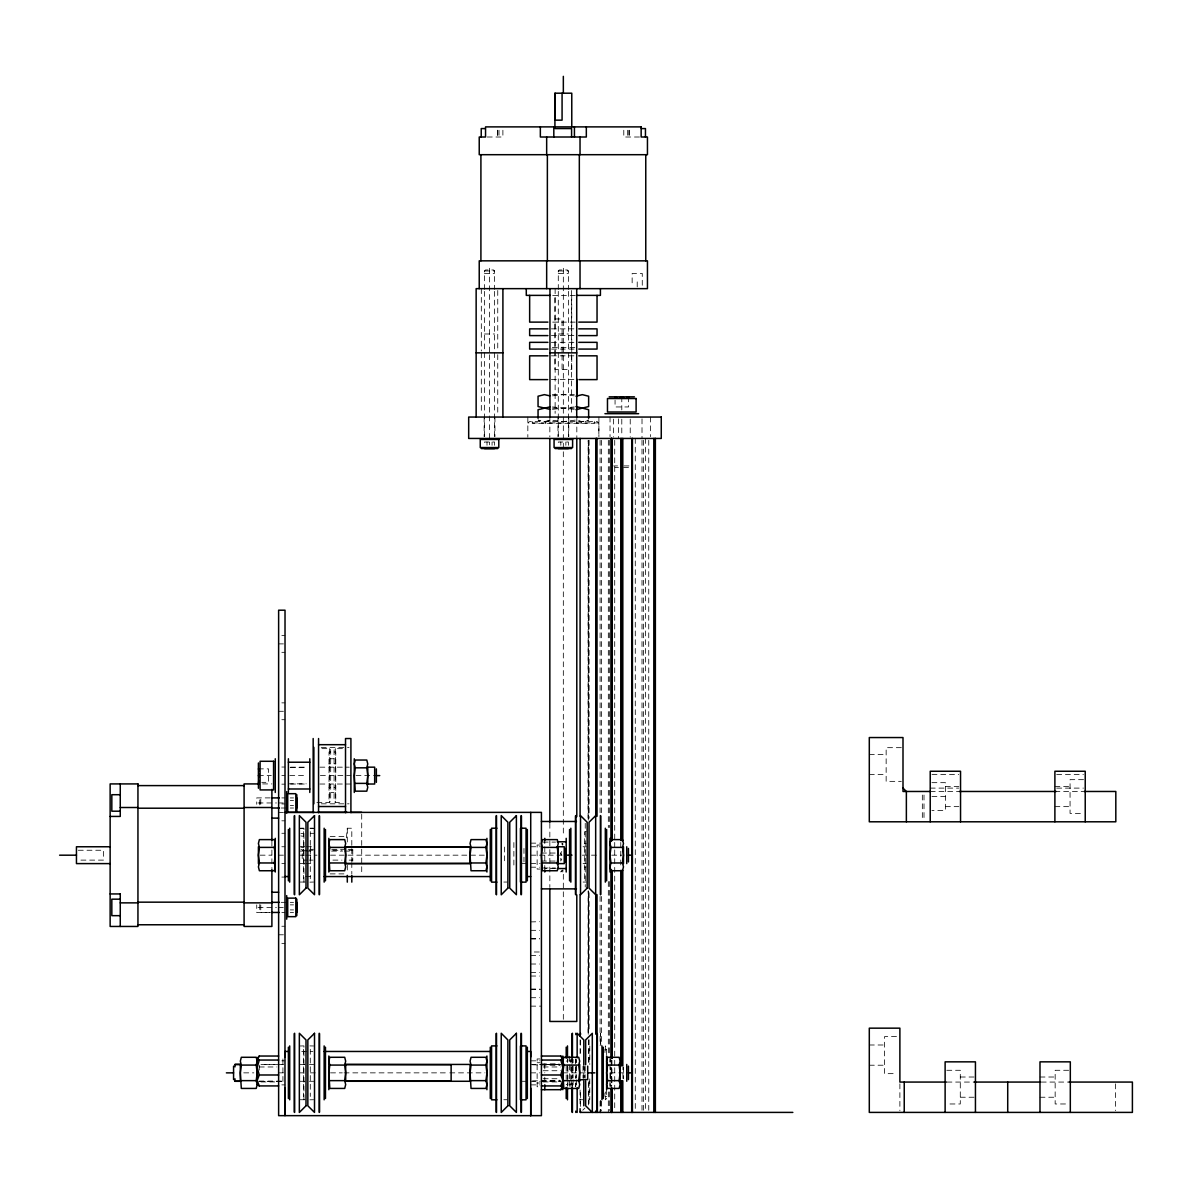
<?xml version="1.0" encoding="UTF-8"?>
<svg xmlns="http://www.w3.org/2000/svg" width="1192" height="1192" viewBox="0 0 1192 1192"><rect width="100%" height="100%" fill="white"/><g stroke="black" fill="none" stroke-linecap="round" stroke-linejoin="round"><path stroke-width="0.75" stroke-dasharray="5 3.75" d="M610.528 1078.507L610.528 1067.213M610.066 1083.632L610.23 1086.374M562.579 844.8L562.579 843.4M622.954 1078.507L622.954 1067.213M610.23 1059.345L610.066 1062.087M351.804 845.366L351.804 828.231L347.304 828.231L346.41 837.857M561.73 859L560.791 861.056L560.791 853.04L561.73 851.535M561.73 870.488L560.791 871.993L562.862 870.443M342.476 748.65L335.354 748.65L334.073 749.947L334.073 801.262L335.354 802.559L342.476 802.559M484.473 289.507L484.473 270.971L485.487 269.973L493.577 269.973L494.591 270.971L494.591 289.507M558.288 289.507L558.288 270.971L559.301 269.973L567.392 269.973L568.39 270.971L568.39 289.507M582.739 1110.229L584.959 1108.024M316.908 802.559L329.394 802.559L330.691 801.262L330.691 749.947L329.394 748.65L320.484 748.65M585.242 421.61L588.639 420.031L582.307 421.61L575.989 420.031L563.339 421.61L550.704 420.031L544.372 421.61L538.054 420.031L541.436 421.61M547.366 421.223L548.961 420.746M552.477 395.833L563.339 394.641L574.216 395.833M552.477 409.318L574.216 406.934M300.935 833.506L303.453 833.417M532.496 1080.935L560.091 1080.265M259.007 1081.248L283.025 1081.218M487.23 137.006L502.89 137.006L502.89 130.256M639.463 137.006L623.788 137.006L623.788 130.256M484.473 270.971L494.591 270.971M558.288 270.971L568.39 270.971M484.429 273.475L494.531 273.475M558.288 273.475L568.39 273.475M552.686 295.378L575.289 295.378M555.085 318.964L562.073 318.964L562.073 353.264M552.686 322.123L575.289 322.123M551.389 328.858L575.289 328.858M484.473 333.983L494.591 333.983M558.288 333.983L568.39 333.983M551.389 335.608L575.289 335.608M551.389 342.342L575.289 342.342M552.328 347.528L575.647 347.528M551.553 349.077L575.289 349.077M551.389 355.827L575.289 355.827M551.389 379.622L575.289 379.622M552.388 394.641L574.291 394.641M552.388 408.126L574.291 408.126M598.861 422.907L527.832 422.907L529.546 421.61L597.147 421.61L598.861 422.907L598.861 437.166M613.657 465.923L617.575 465.923M623.967 465.923L629.093 465.923M615.057 467.607L618.424 467.607M623.535 467.607L628.527 467.607M281.834 635.47L285.022 635.47M278.63 643.889L283.428 643.889M281.834 652.322L285.022 652.322M281.834 702.863L285.022 702.863M278.63 711.281L283.428 711.281M281.834 719.715L285.022 719.715M321.259 747.369L349.062 747.369M901.316 747.667L886.148 747.667L886.148 781.356L901.316 781.356M330.691 752.018L329.007 752.018L329.007 799.191L330.691 799.191M334.073 752.018L335.757 752.018L335.757 799.191L334.073 799.191M869.296 754.402L886.148 754.402M330.691 758.753L334.073 758.753M329.007 763.819L330.691 763.819M334.073 763.819L335.757 763.819M281.834 767.037L285.022 767.037M290.565 767.171L307.029 767.171M319.829 767.171L349.226 767.171M290.178 767.38L306.24 767.38M258.411 768.87L268.528 768.87L268.528 782.339L261.778 782.339M869.296 774.621L886.148 774.621M931.995 774.621L958.755 774.621M1056.678 774.621L1083.439 774.621M258.411 775.605L271.314 775.605M281.834 775.605L285.022 775.605M289.745 775.605L306.329 775.605M320.38 775.605L350.91 775.605M355.976 775.605L376.359 775.605M1083.543 779.672L1070.058 779.672L1070.058 813.376L1083.543 813.376M931.906 782.667L945.375 782.667L945.375 810.381L931.906 810.381M288.389 783.829L306.24 783.829M262.627 783.919L271.895 783.919M290.565 784.023L307.029 784.023M319.829 784.023L350.91 784.023M281.834 784.157L285.022 784.157M945.375 786.422L958.86 786.422M1054.89 786.422L1070.058 786.422M329.007 787.391L330.691 787.391M334.073 787.391L335.757 787.391M930.222 788.106L958.755 788.106M1056.678 788.106L1083.439 788.106M930.222 791.473L958.755 791.473M1054.89 791.473L1083.439 791.473M330.691 792.457L334.073 792.457M931.906 796.524L945.375 796.524M270.212 797.895L256.727 797.895L256.727 804.257M281.834 797.91L285.022 797.91M290.267 797.925L293.545 797.925M290.267 800.443L293.545 800.443M258.068 802.961L276.44 802.961M278.287 802.961L283.845 802.961M321.259 803.825L349.062 803.825M281.834 803.959L285.022 803.959M290.267 805.494L293.545 805.494M945.375 806.641L958.86 806.641M1054.89 806.641L1070.058 806.641M281.148 808.012L286.706 808.012M290.267 808.012L293.545 808.012M278.63 812.378L283.428 812.378M281.834 820.811L285.022 820.811M300.369 828.216L303.93 828.216L303.93 882.14M309.905 828.216L313.466 828.216M300.28 828.306L303.587 828.306M310.278 828.306L313.585 828.306M586.419 831.584L584.721 831.584L584.736 878.772L586.419 878.772M281.834 833.268L285.022 833.268M310.531 833.327L314.062 833.327M330.154 836.486L346.41 836.486M543.179 842.103L555.502 842.103M530.723 843.146L539.633 843.146M584.721 843.385L586.419 843.385M539.991 845.024L537.13 845.024L537.13 869.072L539.991 869.072M281.834 846.752L285.022 846.752M300.19 846.752L304.586 846.767M306.433 846.767L313.675 846.752M530.723 846.752L540.17 846.752M583.037 846.752L586.419 846.752M309.875 849.33L313.511 849.33M331.748 849.33L346.336 849.33M348.168 849.33L351.804 849.33M78.24 850.254L103.406 850.254L103.406 860.117L78.24 860.117M307.64 850.254L302.217 850.254L302.217 860.117L307.64 860.117M309.443 850.254L313.049 850.254M332.911 850.254L341.94 850.254M349.152 850.254L352.772 850.254M300.205 851.088L303.9 851.088M305.733 851.088L313.109 851.088M331.54 851.088L342.596 851.088M344.443 851.088L351.804 851.088M541.421 853.04L555.502 853.04M260.094 855.171L271.895 855.171M278.63 855.171L283.428 855.171M300.19 855.171L303.9 855.186M305.733 855.186L317.042 855.171M330.512 855.171L485.025 855.171M530.723 855.171L562.102 855.171M582.366 855.171L589.742 855.171M591.47 855.171L596.522 855.171M611.69 855.171L621.792 855.171M309.443 860.117L313.049 860.117M332.911 860.117L341.94 860.117M349.152 860.117L352.772 860.117M541.421 861.056L555.502 861.056M281.834 863.604L285.022 863.604M300.19 863.604L304.586 863.604M305.733 863.604L313.675 863.604M522.29 863.604L527.341 863.604M530.723 863.604L540.17 863.604M583.037 863.604L586.419 863.604M584.721 866.957L586.419 866.957M530.723 867.195L539.633 867.195M543.179 867.985L555.502 867.985M555.487 868.551L544.789 868.551L544.789 863.604M330.154 873.885L346.41 873.885M305.495 876.567L312.915 876.552M281.834 877.074L285.022 877.074M300.28 882.05L305.241 882.05M309.905 882.14L313.585 882.05M503.814 882.05L507.136 882.05M583.097 882.05L586.419 882.05M281.148 902.329L286.706 902.329M290.267 902.344L293.545 902.344M290.267 904.862L293.545 904.862M258.068 907.395L276.44 907.395M278.287 907.395L283.845 907.395M290.267 909.913L293.545 909.913M259.752 904.534L259.752 911.433L260.765 912.446L270.033 912.446M281.834 912.446L285.022 912.446M290.267 912.431L293.545 912.431M270.212 912.476L256.727 912.476L256.727 904.892M530.723 921.893L539.633 921.729M281.834 926.244L285.022 926.244M530.723 930.326L539.633 930.326M278.63 934.796L283.428 934.796M530.723 938.745L539.633 938.745M530.723 938.909L539.633 938.909M281.834 943.364L285.022 943.364M534.284 951.991L539.633 951.991M530.723 955.418L539.633 955.418M530.723 964.015L539.633 964.015M530.723 972.612L539.633 972.612M530.723 976.039L539.633 976.039M530.723 989.122L539.633 989.122M530.723 989.286L541.421 989.286M530.723 997.719L539.633 997.719M530.723 1006.137L541.421 1006.137M896.488 1036.578L884.598 1036.578L884.598 1073.649L896.488 1073.649M869.296 1044.997L884.598 1044.997M300.28 1045.98L303.93 1045.906L303.93 1099.814M309.905 1045.906L313.585 1045.98M606.639 1049.273L604.955 1049.273L604.955 1056.187M301.74 1051.463L312.9 1051.463M539.991 1058.958L537.13 1058.958L537.13 1086.761L539.991 1086.761M281.834 1060.835L285.022 1060.835M530.723 1060.835L539.633 1060.835M566.2 1061.074L567.884 1061.074M569.567 1061.074L571.251 1061.074M537.13 1062.713L539.991 1062.713M541.421 1063.934L559.018 1063.785M283.428 1064.441L260.869 1064.426L283.025 1064.501M300.116 1064.441L307.551 1064.441M309.413 1064.441L313.675 1064.441M530.723 1064.441L541.421 1064.441M544.476 1064.441L560.94 1064.441L540.81 1064.381L561.015 1064.441M869.296 1065.216L884.598 1065.216M259.26 1066.974L276.872 1066.974M543.179 1066.974L560.791 1066.974M946.806 1070.282L960.29 1070.282L960.29 1103.971L946.806 1103.971M1068.628 1070.282L1055.158 1070.282L1055.158 1103.971L1068.628 1103.971M543.179 1070.729L560.791 1070.729M243.719 1072.86L253.821 1072.86M278.63 1072.86L283.428 1072.86M300.19 1072.86L303.558 1072.86M310.293 1072.86L317.042 1072.86M330.512 1072.86L342.313 1072.86M344.056 1072.86L447.939 1072.86M449.786 1072.86L485.025 1072.86M530.723 1072.86L539.991 1072.86M562.818 1072.86L586.419 1072.86M610.006 1072.86L624.757 1072.86M960.29 1077.017L975.443 1077.017M1039.99 1077.017L1055.158 1077.017M543.179 1078.73L559.018 1078.73M541.421 1081.084L561.045 1081.084M259.185 1081.278L283.428 1081.278M300.116 1081.278L307.551 1081.278M309.413 1081.278L313.675 1081.278M522.29 1081.278L527.341 1081.278M530.723 1081.278L539.633 1081.278M540.81 1081.338L560.94 1081.278M261.018 1081.919L276.872 1081.919M543.179 1081.919L560.791 1081.919M946.91 1082.068L973.789 1082.068M1041.197 1082.068L1069.075 1082.068M537.13 1083.006L539.991 1083.006M566.2 1084.646L567.884 1084.646M569.567 1084.646L571.251 1084.646L571.251 1080.384M281.834 1084.884L285.022 1084.884M530.723 1084.884L539.633 1084.884M606.639 1096.446L604.955 1096.446L604.955 1089.548M960.29 1097.236L975.443 1097.236M1039.99 1097.236L1055.158 1097.236M300.28 1099.739L305.241 1099.739M309.905 1099.814L313.585 1099.739M503.814 1099.739L507.136 1099.739M579.729 1099.739L583.037 1099.739M259.022 1081.323L282.921 1081.338M532.496 1064.784L560.091 1065.454M303.453 847.408L300.935 847.095M303.453 850.209L300.92 849.524M574.216 409.318L552.477 406.934M578.537 421.014L580.832 421.506M561.73 843.608L562.371 844.979M560.791 853.04L561.73 855.096M1115.548 1083.856L1115.548 1110.616M924.009 795.034L924.009 820.022M922.34 795.034L922.34 820.022M899.886 1083.856L899.886 1110.616M650.474 417.051L650.474 436.674M648.746 440.31L648.746 1112.404M645.587 438.447L645.587 1110.542M643.486 440.31L643.486 1110.542M642.264 285.26L642.264 273.475L632.147 273.475L632.147 285.26M642.011 418.839L642.011 438.447M642.011 440.31L642.011 1112.404M637.213 281.893L637.213 288.643M635.276 438.447L635.276 1112.404M630.225 419.092L630.225 437.106M629.227 130.256L629.227 137.006M628.959 130.256L628.959 137.006M628.527 396.847L628.527 406.949L615.057 406.949L615.057 400.214M627.677 130.256L627.677 137.006M623.476 1066.9L623.476 1078.82M621.792 396.847L621.792 409.884M621.792 419.182L621.792 435.944M620.779 842.446L620.779 868.506M618.424 418.839L618.424 438.447M614.714 440.31L614.714 840.583M614.714 842.446L614.714 848.034M614.714 849.896L614.714 1058.407M614.714 1060.269L614.714 1065.857M614.714 1067.719L614.714 1110.542M613.373 419.092L613.373 437.106M611.883 1060.269L611.883 1086.329M611.69 1060.269L611.69 1065.857M611.69 1067.719L611.69 1086.329M611.556 1060.269L611.556 1086.329M611.183 1060.269L611.183 1065.857M611.183 1067.719L611.183 1086.329M610.036 417.051L610.036 436.674M610.006 1058.273L610.006 1061.953M610.006 1064.441L610.006 1079.177M610.006 1081.278L610.006 1086.27M609.321 440.31L609.321 827.561M609.321 881.544L609.321 1052.819M609.321 1091.917L609.321 1110.542M608.322 440.31L608.322 827.561M608.322 881.544L608.322 1052.819M608.322 1091.917L608.322 1112.404M606.639 1054.711L606.639 1047.202L605.327 1045.906L605.327 1053.803M606.639 1089.548L606.639 1098.517L605.327 1099.814L605.327 1091.917M601.573 440.31L601.573 812.661M601.573 896.444L601.573 1045.369M601.573 1101.229L601.573 1110.542M600.738 1045.101L600.395 1033.27L600.395 1044.862M600.738 1100.618L600.738 1110.78M600.395 1100.857L600.395 1109.782M600.097 440.31L600.097 812.661M600.097 896.444L600.097 1045.369M600.097 1101.229L600.097 1110.542M598.905 417.051L598.905 436.674M594.421 421.61L594.421 423.294L532.258 423.294L532.258 421.61M589.787 1045.98L589.787 1064.441M589.787 1078.909L589.787 1099.739M589.101 440.31L589.101 818.248M589.101 892.719L589.101 1032.347M589.101 1039.796L589.027 1064.337M589.027 1081.025L589.027 1105.803M588.61 440.31L588.61 818.248M588.61 892.719L588.61 1032.347M588.61 1039.796L588.61 1063.994M588.61 1082.604L588.61 1104.954M585.227 823.299L585.227 887.057M585.108 1065.886L585.108 1078.089M584.736 1066.751L584.736 1077.434M583.797 1064.694L583.797 1081.025M583.037 1066.214L583.037 1078.075M581.204 421.61L581.204 423.294M580.519 1040.139L580.519 1053.057M580.519 1092.662L580.519 1107.144M580.087 1039.796L580.087 1054.682M580.087 1090.054L580.087 1106.817M576.824 418.228L576.824 438.447M576.481 1059.42L576.481 1062.668M576.481 1065.901L576.481 1078.075M576.481 1079.818L576.481 1086.299M575.796 1059.435L575.796 1062.608M575.796 1066.021L575.796 1077.985M575.796 1083.111L575.796 1086.284M575.468 1058.913L575.468 1078.268M575.468 1083.021L575.468 1086.806M573.099 1059.42L573.099 1062.668M573.099 1065.901L573.099 1078.075M573.099 1079.818L573.099 1086.299M572.428 1059.435L572.428 1062.608M572.428 1066.021L572.428 1077.985M572.428 1083.111L572.428 1086.284M572.086 1058.913L572.086 1078.268M572.086 1083.021L572.086 1086.806M571.713 295.378L571.773 369.505L554.921 369.505L554.921 295.378M571.564 290.475L571.564 351.014M571.564 354.68L571.564 413.386M571.251 1056.187L571.251 1065.335M571.251 1066.751L571.251 1078.969M570.849 1059.375L570.849 1062.638M570.849 1065.886L570.849 1079.833M570.849 1083.081L570.849 1086.344M569.567 1056.187L569.567 1079.505M569.567 1081.278L569.567 1089.548M568.763 417.051L568.763 436.674M568.39 291.37L568.39 438.447M568.39 445.287L568.39 442.008L558.303 442.008L558.303 445.287M567.884 1056.187L567.884 1065.335M567.884 1066.751L567.884 1078.969M567.884 1080.384L567.884 1089.548M567.481 1059.375L567.481 1062.638M567.481 1065.886L567.481 1079.833M567.481 1083.081L567.481 1086.344M566.2 1066.214L566.2 1079.505M565.857 442.008L565.857 445.287M563.339 268.274L563.324 449.92M563.324 451.783L563.324 836.054M563.324 874.302L563.324 1019.607M562.862 843.653L562.862 844.904M562.833 869.773L562.833 872.023M562.073 355.067L562.073 369.505M560.821 442.008L560.821 445.287M558.288 291.37L558.288 438.447M557.975 417.051L557.975 436.674M555.129 288.643L555.129 413.386M549.87 418.228L549.84 436.883M549.84 823.299L549.84 887.429M545.489 421.61L545.489 423.294M544.789 840.583L544.789 843.593M544.789 846.752L544.789 861.861M544.789 1063.934L544.789 1072.86M544.789 1077.225L544.789 1081.785M527.832 417.051L527.832 437.166M523.973 848.436L523.973 861.92M513.871 842.535L513.871 867.806M504.454 847.035L504.454 863.306M499.001 130.256L499.001 137.006M497.72 130.256L497.72 137.006M497.749 290.475L497.749 351.014M497.749 354.68L497.749 413.386M497.466 130.256L497.466 137.006M494.933 417.051L494.933 436.674M494.591 291.37L494.591 438.447M494.576 445.287L494.576 442.008L484.488 442.008L484.488 445.287M492.058 442.008L492.058 445.287M489.525 268.274L489.525 353.681M489.525 354.709L489.525 444.839M487.007 442.008L487.007 445.287M484.473 291.37L484.473 438.447M484.146 417.051L484.146 436.674M481.315 288.643L481.315 351.014M481.315 352.847L481.315 413.386M361.712 814.211L361.712 874.734M352.772 849.226L352.772 861.146M351.804 848.644L351.804 861.727M351.804 862.591L351.804 873.93M347.304 828.231L347.304 845.366M347.304 865.005L347.304 872.723M335.354 748.65L335.354 802.559M329.394 748.65L329.394 802.559M310.65 846.752L310.65 863.604M310.293 831.584L310.293 878.772M310.293 1049.273L310.293 1096.446M303.558 831.584L303.558 878.772M303.558 1049.273L303.558 1096.446M282.921 1058.958L282.921 1083.006M271.895 841.224L271.895 868.029M260.765 804.272L260.765 797.91L259.752 798.923L259.752 804.987M260.765 904.862L260.765 912.446M259.26 1065.141L259.26 1070.52M303.453 836.203A5.066 2.012 0 0 1 300.905 835.92M588.237 820.111L588.237 440.31L588.103 820.111M588.237 1034.209L588.237 890.856L588.103 1034.209"/><path stroke-width="1.5" d="M284.977 1088.147L284.977 1115.652L285.022 610.2L278.63 610.2L278.63 1115.652L541.421 1115.652L541.421 812.378L285.022 812.378M284.977 1056.961L284.977 1051.463L288.702 1051.463M530.723 1088.147L530.723 1115.652L530.723 812.378M530.723 1056.961L530.723 1051.463L526.998 1051.463M278.63 1060.046L259.26 1060.046L257.189 1067.511L259.26 1074.99L257.189 1080.459L259.26 1085.927L278.63 1085.927M541.421 1085.927L560.791 1085.927L562.862 1080.459L560.791 1074.99L562.862 1067.511L560.791 1060.046L541.421 1060.046M257.219 1068.375L257.219 1079.818M562.833 1066.646L562.833 1056.008M562.833 1079.818L562.833 1068.375M257.219 1081.099L257.189 1082.381M257.189 1058.526L259.26 1056.037L278.63 1056.037M560.791 1060.046L562.862 1058.034L560.791 1056.037L541.421 1056.037M259.379 847.393L258.411 855.171L259.379 862.963L258.411 866.852L259.379 870.741L274.294 870.741L275.263 866.852L274.294 862.963L275.263 855.171L274.294 847.393L275.263 843.504L274.294 839.615L259.379 839.615L258.411 843.504L259.379 847.393L274.294 847.393M241.32 1065.082L240.337 1072.86L241.32 1088.43L256.22 1088.43L257.189 1084.526L256.22 1080.637L257.189 1072.86L256.22 1065.082L257.189 1061.193L256.22 1057.289L241.32 1057.289L240.337 1061.193L241.32 1065.082L256.22 1065.082M329.811 847.393L328.828 855.171L329.811 870.741L344.712 870.741L345.68 866.852L344.712 862.963L345.68 855.171L344.712 847.393L345.68 843.504L344.712 839.615L329.811 839.615L328.828 843.504L329.811 847.393L344.712 847.393M355.261 767.827L354.277 775.605L355.261 791.16L366.793 791.16L367.762 787.271L366.793 783.382L367.762 775.605L366.793 767.827L367.762 763.923L366.793 760.034L355.261 760.034L354.277 763.923L355.261 767.827L366.793 767.827M329.811 1065.082L328.828 1072.86L329.811 1088.43L344.712 1088.43L345.68 1084.526L344.712 1080.637L345.68 1072.86L344.712 1065.082L345.68 1061.193L344.712 1057.289L329.811 1057.289L328.828 1061.193L329.811 1065.082L344.712 1065.082M471.034 847.393L470.065 855.171L471.034 870.741L485.934 870.741L486.917 866.852L485.934 862.963L486.917 855.171L485.934 847.393L486.917 843.504L485.934 839.615L471.034 839.615L470.065 843.504L471.034 847.393L485.934 847.393M471.034 1065.082L470.065 1072.86L471.034 1088.43L485.934 1088.43L486.917 1084.526L485.934 1080.637L486.917 1072.86L485.934 1065.082L486.917 1061.193L485.934 1057.289L471.034 1057.289L470.065 1061.193L471.034 1065.082L485.934 1065.082M542.39 847.393L541.421 855.171L542.39 870.741L557.29 870.741L558.258 866.852L557.29 862.963L558.258 855.171L557.29 847.393L558.258 843.504L557.29 839.615L542.39 839.615L541.421 843.504L542.39 847.393L557.29 847.393M610.975 847.393L610.006 855.171L610.975 862.963L610.006 866.852L610.975 870.741L622.507 870.741L623.476 866.852L622.507 862.963L623.476 855.171L622.507 847.393L623.476 843.504L622.507 839.615L610.975 839.615L610.006 843.504L610.975 847.393L622.507 847.393M563.831 1065.082L562.862 1072.86L563.831 1088.43L578.731 1088.43L579.699 1084.526L578.731 1080.637L579.699 1072.86L578.731 1065.082L579.699 1061.193L578.731 1057.289L563.831 1057.289L562.862 1061.193L563.831 1065.082L578.731 1065.082M607.607 1065.082L606.624 1072.86L607.607 1080.637L606.624 1084.526L607.607 1088.43L619.14 1088.43L620.108 1084.526L619.14 1080.637L620.108 1072.86L619.14 1065.082L620.108 1061.193L619.14 1057.289L607.607 1057.289L606.624 1061.193L607.607 1065.082L619.14 1065.082M562.743 1085.48L560.791 1089.682L541.421 1089.682M259.215 773.832L258.411 775.605L259.215 777.378M259.215 780.566L258.411 782.339L259.215 782.339M562.862 1084.243L560.791 1085.927M257.681 1058.913L259.26 1056.037M562.743 1088.147L560.791 1089.682M296.823 797.925L296.823 808.012M296.823 902.344L296.823 912.431M484.488 448.565L494.576 448.565M558.303 448.565L568.39 448.565M575.989 396.221L582.307 394.641L588.639 396.221L588.639 406.547L575.989 409.705M549.81 406.934L538.054 409.705L538.054 418.303M620.019 397.636L621.792 396.847L623.565 397.636M626.754 397.636L628.527 396.847L628.527 397.636M578.478 1079.818L587.686 1079.594L587.686 1066.125M345.71 863.544L469.395 863.366M234.988 1078.82L234.988 1081.278L240.531 1081.278M345.829 1081.144L451.127 1080.995L451.127 1064.724L345.829 1064.575M485.353 128.572L481.225 128.572L481.225 137.006M555.1 128.572L571.594 128.572L571.594 137.006M641.326 128.572L645.453 128.572L645.453 137.006M550.168 295.378L526.283 295.378L526.283 288.643M576.511 295.378L600.41 295.378L600.41 288.643M547.918 322.123L529.65 322.123L529.65 295.378M578.761 322.123L597.043 322.123L597.043 295.378M547.918 328.858L529.65 328.858L529.65 335.608L547.918 335.608M578.761 328.858L597.043 328.858L597.043 335.608L578.761 335.608M547.918 342.342L529.65 342.342L529.65 349.077L547.918 349.077M578.761 342.342L597.043 342.342L597.043 349.077L578.761 349.077M476.144 352.847L502.905 352.847M549.959 352.847L576.719 352.847M547.918 355.827L529.65 355.827L529.65 379.622L547.679 379.622M578.761 355.827L597.043 355.827L597.043 379.622L578.999 379.622M609.157 396.847L634.427 396.847M604.94 413.684L638.644 413.684M481.27 448.565L497.779 448.565M555.085 448.565L571.594 448.565M318.562 744.687L345.516 744.687M288.389 762.224L309.801 762.224M367.36 767.171L374.675 767.171L374.675 784.023L367.36 784.023M259.215 768.87L258.411 768.87L259.215 770.643M376.359 775.605L379.726 775.605M355.261 783.382L366.793 783.382M258.917 783.919L244.092 783.919L244.092 926.452L271.895 926.452L271.895 869.147M137.944 785.602L244.092 785.602M288.389 788.985L309.801 788.985M930.222 791.473L903 791.473L903 737.55L869.296 737.55L869.296 821.795L1115.816 821.795L1115.816 791.473L1084.154 791.473M959.262 791.473L1056.187 791.473M120.258 794.706L111.825 794.706L111.825 811.201L120.258 811.201M271.88 797.91L279.3 797.91M318.562 806.522L345.516 806.522M120.258 807.506L137.944 807.506M244.092 807.506L271.895 807.506M271.88 808.012L279.3 808.012M137.944 808.206L244.092 808.206M286.825 812.363L314.226 812.363M317.877 812.363L347.095 812.378M350.761 812.378L361.712 812.378M110.141 816.431L120.258 816.431L120.258 783.919M271.895 818.114L278.63 818.114M541.421 821.482L576.466 821.482M496.915 828.216L491.566 828.216L491.566 882.14L496.915 882.14M520.695 828.216L526.044 828.216L526.044 882.14L520.695 882.14M557.275 841.79L566.2 841.79M110.141 846.767L76.452 846.767L76.452 863.604L110.141 863.604M345.814 846.752L469.827 846.752M556.828 846.752L564.233 846.752L564.233 863.604L556.828 863.604M59.6 855.186L76.452 855.186M565.5 855.171L571.966 855.171M628.437 855.171L631.805 855.171M259.379 862.963L274.294 862.963M329.811 862.963L344.712 862.963M471.034 862.963L485.934 862.963M542.39 862.963L557.29 862.963M610.975 862.963L622.507 862.963M345.814 863.604L469.827 863.604M557.275 868.551L566.2 868.551M284.948 876.552L288.598 876.552M324.12 876.567L489.763 876.567M526.998 876.567L530.723 876.567M541.421 888.874L576.466 888.874M271.895 892.257L278.63 892.257M110.141 893.94L120.258 893.94M120.258 899.17L111.825 899.17L111.825 915.665L120.258 915.665M137.944 902.165L244.092 902.165M271.88 902.329L279.3 902.329M120.258 902.866L137.944 902.866M244.092 902.866L271.895 902.866M271.88 912.446L279.3 912.446M137.944 924.769L244.092 924.769M496.915 1045.906L491.566 1045.906L491.566 1099.814L496.915 1099.814M520.695 1045.906L526.044 1045.906L526.044 1099.814L520.695 1099.814M324.075 1051.463L489.763 1051.463M234.988 1066.9L234.988 1064.441L240.575 1064.441M344.756 1064.441L469.41 1064.441M226.376 1072.86L233.572 1072.86M587.686 1072.86L594.883 1072.86M628.437 1072.86L631.805 1072.86M259.26 1074.99L278.63 1074.99M541.421 1074.99L560.791 1074.99M241.32 1080.637L256.22 1080.637M329.811 1080.637L344.712 1080.637M471.034 1080.637L485.934 1080.637M563.831 1080.637L578.731 1080.637M607.607 1080.637L619.14 1080.637M234.988 1081.278L240.575 1081.278M344.756 1081.278L469.41 1081.278M946.359 1082.068L899.886 1082.068L899.886 1028.16L869.296 1028.16L869.296 1112.404L1132.4 1112.404L1132.4 1082.068L1069.075 1082.068M974.236 1082.068L1039.99 1082.068M792.844 1112.404L580.087 1112.404L580.087 1108.679M345.71 846.797L469.395 846.991M234.988 1064.441L240.531 1064.441M616.83 397.636L615.057 396.847L615.057 397.636M549.81 395.833L544.372 394.641L538.054 396.221L538.054 406.547L549.81 409.318M575.989 406.547L588.639 409.705L588.639 418.303M259.26 1060.046L257.219 1058.273M259.26 1085.927L257.189 1084.377M903 788.106L906.367 791.473L906.367 821.795M560.791 1056.037L562.371 1058.913M562.833 1081.099L562.862 1082.381M257.219 1066.646L257.189 1057.587M1085.227 821.795L1085.227 771.254L1054.89 771.254L1054.89 821.795M1070.312 1112.404L1070.312 1061.849L1039.99 1061.849L1039.99 1112.404M1007.717 1082.068L1007.717 1112.404M975.443 1112.404L975.443 1061.849L945.122 1061.849L945.122 1112.404M960.543 821.795L960.543 771.254L930.222 771.254L930.222 821.795M904.236 1082.068L904.236 1112.404M655.362 438.447L655.362 1112.404M655.034 438.447L655.034 1112.404M653.812 438.447L653.812 1112.404M645.766 154.692L645.766 260.839M632.416 438.447L632.416 1112.404M632.043 1112.404L632.043 438.447L631.7 1112.404M628.437 848.436L628.437 861.92M628.437 1066.125L628.437 1079.594M626.754 846.752L626.754 863.604M626.754 1064.441L626.754 1081.278M623.476 846.752L623.476 863.604M622.805 438.447L622.805 840.583M622.805 870.369L622.805 1065.857M622.805 1080.742L622.805 1112.404M621.792 438.447L621.792 840.583M621.792 870.369L621.792 1065.857M621.792 1080.742L621.792 1112.404M620.779 438.447L620.779 840.583M620.779 870.369L620.779 1065.857M620.779 1080.742L620.779 1112.404M620.108 1064.441L620.108 1081.278M611.883 438.447L611.883 840.583M611.883 870.369L611.883 1058.407M611.883 1088.192L611.883 1112.404M611.69 438.447L611.69 840.583M611.69 870.369L611.69 1058.407M611.69 1088.192L611.69 1112.404M611.556 438.447L611.556 840.583M611.556 870.369L611.556 1058.407M611.556 1088.192L611.556 1112.404M611.183 438.447L611.183 840.583M611.183 870.369L611.183 1058.407M611.183 1088.192L611.183 1112.404M610.006 838.334L610.006 872.023M606.624 829.513L606.624 880.828M606.624 1056.008L606.624 1089.712M605.327 828.216L605.327 882.14M603.256 1047.202L603.256 1098.517M601.96 1045.906L601.96 1099.814M600.738 815.924L600.738 894.432M600.395 815.581L600.395 894.775M600.395 1111.108L600.395 1112.449M597.371 1033.598L597.371 1112.121M596.939 438.447L596.939 816.386M596.939 894.581L597.028 1112.449M596.328 438.447L596.328 816.386M596.328 894.581L596.328 1034.209M596.045 438.447L596.045 816.386M596.045 894.581L596.045 1034.209M595.687 1111.048L595.687 1112.404M586.33 126.888L586.33 137.006L540.348 137.006L540.348 126.888M585.659 1064.694L585.659 1039.916L592.305 1033.315L592.305 1112.404L585.659 1105.803L585.659 1081.025M583.797 1064.694L583.797 1039.916L577.152 1033.27L577.152 1057.84M583.797 1081.025L583.797 1105.803M580.519 1033.27L580.519 1034.611M580.519 1111.108L580.519 1112.449M580.027 137.006L580.027 154.692M580.027 260.839L580.027 288.643M580.087 438.447L580.087 816.386M580.087 894.581L580.087 1036.072M579.699 1064.441L579.699 1081.278M579.327 154.692L579.327 260.839M577.152 1087.879L577.152 1112.449M576.794 379.175L576.794 395.923M576.794 438.745L576.794 816.684M576.794 894.879L576.794 1021.469L549.84 1021.469L549.84 889.292M576.719 288.643L576.719 417.051M575.796 815.581L575.796 894.775M575.796 1033.27L575.796 1034.611M575.796 1111.108L575.796 1112.449M575.468 815.924L575.468 894.432M574.425 126.888L574.425 137.006M572.428 1033.27L572.428 1057.84M572.428 1087.879L572.428 1112.449M572.086 1033.598L572.086 1057.96M572.086 1087.76L572.086 1112.121M571.773 126.888L571.773 93.2L554.921 93.2L554.921 126.888M570.849 828.216L570.849 882.14M569.567 829.513L569.567 880.828M567.481 1045.906L567.481 1057.513M567.481 1088.207L567.481 1099.814M566.2 838.334L566.2 872.023M566.2 1047.202L566.2 1058.273M566.2 1087.447L566.2 1098.517M565.5 848.436L565.5 861.92M563.339 76.348L563.339 93.2M562.862 1083.126L562.818 1089.712M562.073 93.2L562.073 120.154L555.085 120.154L555.085 93.2M558.258 846.752L558.258 863.604M553.818 126.888L553.818 137.006M549.959 288.643L549.959 417.051M549.84 438.745L549.84 822.271M547.366 154.692L547.366 260.839M546.666 137.006L546.666 154.692M546.666 260.839L546.666 288.643M544.789 838.334L544.789 840.583M544.789 869.773L544.789 872.023M544.789 1084.78L544.789 1089.712M527.341 829.513L527.341 880.828M527.341 1047.202L527.341 1098.517M521.455 815.924L521.455 894.432M521.455 1033.598L521.455 1112.121M521.113 815.581L521.113 894.775M521.113 1033.27L521.113 1112.449M520.442 828.306L520.442 882.05M520.442 1045.98L520.442 1099.739M502.905 288.643L502.905 417.051M496.513 815.581L496.513 894.775M496.513 1033.27L496.513 1112.449M496.17 815.924L496.17 894.432M496.17 1033.598L496.17 1112.121M490.285 829.513L490.285 880.828M490.285 1047.202L490.285 1098.517M486.917 838.334L486.917 872.023M486.917 1056.008L486.917 1089.712M480.912 154.692L480.912 260.839M479.229 288.643L479.229 260.839L647.45 260.839L647.45 288.643L476.144 288.643L476.144 417.051M470.065 846.752L470.065 863.604M470.065 1064.441L470.065 1081.278M376.359 768.87L376.359 782.339M367.762 767.171L367.762 784.023M354.277 758.753L354.277 792.457M351.804 875.39L351.804 882.14M350.91 812.676L350.91 738.533L345.516 738.533L345.516 812.676M347.304 875.39L347.304 882.14M345.68 846.752L345.68 863.604M345.68 1064.441L345.68 1081.278M328.828 838.334L328.828 872.023M328.828 1056.008L328.828 1089.712M325.461 829.513L325.461 880.828M325.461 1047.202L325.461 1098.517M324.149 828.216L324.149 882.14M324.149 1045.906L324.149 1099.814M319.56 815.924L319.56 894.432M319.56 1033.598L319.56 1112.121M319.233 815.581L319.233 894.775M319.233 1033.27L319.233 1112.449M318.562 738.533L318.562 812.676M313.854 747.369L313.854 803.825M313.168 738.533L313.168 812.676M309.801 758.753L309.801 792.457M296.823 794.706L296.823 811.216M296.823 899.141L296.823 915.65M295.81 812.229L295.81 793.693L287.719 793.693L287.719 812.229M294.633 815.581L294.633 894.775M294.633 1033.27L294.633 1112.449M294.29 815.924L294.29 894.432M294.29 1033.598L294.29 1112.121M289.686 828.216L289.686 882.14M289.686 1045.906L289.686 1099.814M288.389 758.753L288.389 792.457M288.389 829.513L288.389 880.828M288.389 1047.202L288.389 1098.517M286.706 791.577L286.706 813.182M286.706 895.594L286.706 919.181M275.263 758.753L275.263 792.457M275.263 838.334L275.263 872.023M271.895 789.357L271.895 840.509M258.411 762.969L258.411 788.24M258.411 846.752L258.411 863.604M240.337 1064.441L240.337 1081.278M233.572 1066.125L233.572 1079.594M120.258 893.806L120.258 926.452M306.001 888.114L299.341 894.775L299.341 815.581L306.001 822.242L306.001 888.114M507.881 888.114L501.236 894.775L501.236 815.581L507.881 822.242L507.881 888.114M306.001 1105.803L299.341 1112.449L299.341 1033.27L306.001 1039.916L306.001 1105.803M587.164 888.114L580.519 894.775L580.519 815.581L587.164 822.242L587.164 888.114M507.881 1105.803L501.236 1112.449L501.236 1033.27L507.881 1039.916L507.881 1105.803M314.509 815.641L307.849 822.242L307.849 888.114L314.509 894.715L314.509 815.641M516.389 815.641L509.744 822.242L509.744 888.114L516.389 894.715L516.389 815.641M314.509 1033.315L307.849 1039.916L307.849 1105.803L314.509 1112.404L314.509 1033.315M595.672 815.641L589.027 822.242L589.027 888.114L595.672 894.715L595.672 815.641M516.389 1033.315L509.744 1039.916L509.744 1105.803L516.389 1112.404L516.389 1033.315M641.147 126.888L485.546 126.888L485.546 137.006L479.229 137.006L479.229 154.692L647.45 154.692L647.45 137.006L641.147 137.006L641.147 126.888M636.111 398.53L607.473 398.53L607.473 412L636.111 412L636.111 398.53M661.262 417.051L468.68 417.051L468.68 438.447L661.262 438.447L661.262 417.051M498.792 439.461L480.257 439.461L480.257 447.551L498.792 447.551L498.792 439.461M572.607 439.461L554.071 439.461L554.071 447.551L572.607 447.551L572.607 439.461M273.579 761.286L260.094 761.286L260.094 789.923L273.579 789.923L273.579 761.286M137.944 783.919L110.141 783.919L110.141 926.452L137.944 926.452L137.944 783.919M295.81 898.127L287.719 898.127L287.719 916.663L295.81 916.663L295.81 898.127"/></g></svg>
